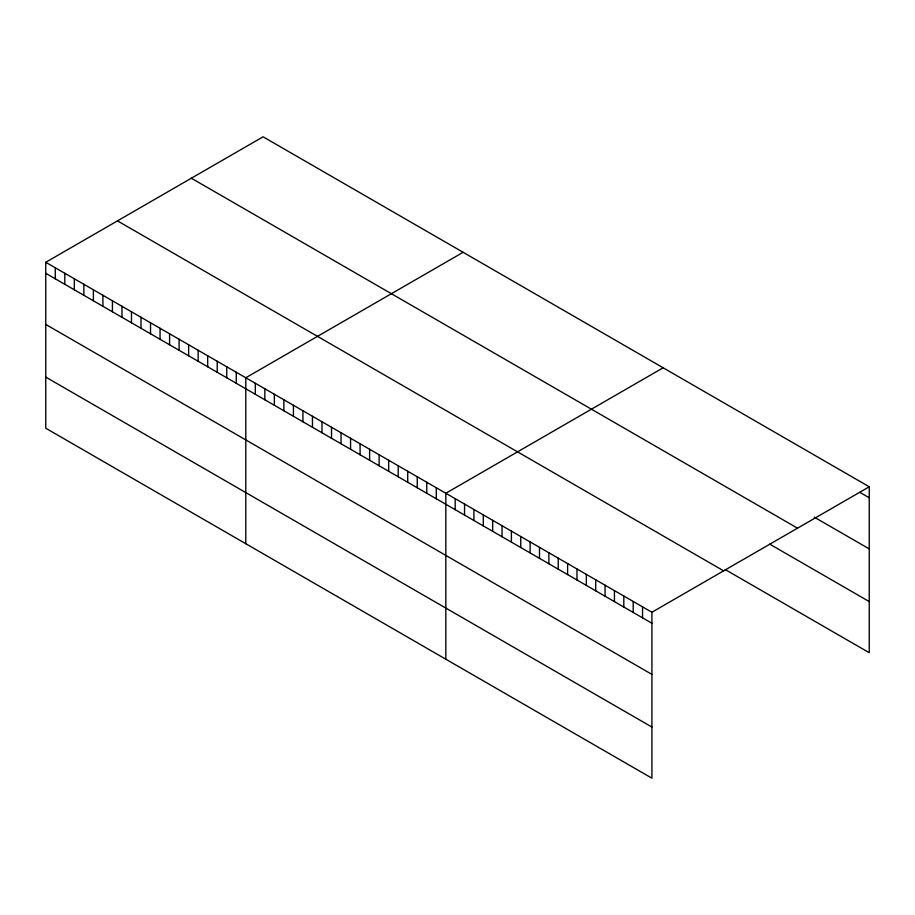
<?xml version="1.0" encoding="UTF-8"?>
<svg xmlns="http://www.w3.org/2000/svg" width="915" height="915" viewBox="0 0 915 915"><rect width="100%" height="100%" fill="white"/><g stroke="black" fill="none" stroke-linecap="round" stroke-linejoin="round"><path stroke-width="1.37" d="M45.75 262.285L651.915 612.249L651.915 778.196L45.75 428.22L45.75 262.285L263.085 136.804L869.25 486.78L869.25 652.715L725.218 569.565M463.116 252.3L245.78 377.769L245.78 543.716M663.158 367.784L445.822 493.265L445.822 659.2M651.915 612.249L869.25 486.78M859.883 492.373L869.25 497.783M814.213 517.135L869.25 548.909M191.361 178.219L797.525 528.184M769.709 544.128L869.25 601.59M117.475 220.881L723.639 570.846M45.75 273.288L651.915 623.252M45.75 324.425L651.915 674.389M45.75 377.094L651.915 727.059M642.547 606.839L642.547 617.854M633.18 601.43L633.18 612.444M623.813 596.02L623.813 607.034M614.445 590.621L614.445 601.624M605.078 585.211L605.078 596.214M595.711 579.801L595.711 590.804M586.343 574.391L586.343 585.394M576.976 568.981L576.976 579.984M567.609 563.571L567.609 574.586M558.241 558.161L558.241 569.176M548.874 552.751L548.874 563.766M539.495 547.353L539.495 558.356M530.128 541.943L530.128 552.946M520.761 536.533L520.761 547.536M511.394 531.123L511.394 542.126M502.026 525.713L502.026 536.716M492.659 520.303L492.659 531.306M483.292 514.893L483.292 525.908M473.924 509.483L473.924 520.498M464.557 504.074L464.557 515.088M455.19 498.675L455.19 509.678M436.295 487.764L436.295 498.767M426.767 482.262L426.767 493.265M417.24 476.761L417.24 487.775M407.724 471.259L407.724 482.274M398.197 465.769L398.197 476.772M388.669 460.268L388.669 471.271M379.142 454.766L379.142 465.769M369.614 449.265L369.614 460.268M360.087 443.764L360.087 454.778M350.571 438.262L350.571 449.276M341.043 432.772L341.043 443.775M331.516 427.271L331.516 438.274M321.988 421.769L321.988 432.772M312.461 416.268L312.461 427.271M302.934 410.766L302.934 421.781M293.418 405.265L293.418 416.279M283.89 399.775L283.89 410.778M274.363 394.274L274.363 405.276M264.835 388.772L264.835 399.775M255.308 383.271L255.308 394.274M236.264 372.268L236.264 383.282M226.737 366.778L226.737 377.781M217.21 361.276L217.21 372.279M207.682 355.775L207.682 366.778M198.155 350.273L198.155 361.288M188.627 344.772L188.627 355.786M179.111 339.271L179.111 350.285M169.584 333.781L169.584 344.783M160.056 328.279L160.056 339.282M150.529 322.778L150.529 333.781M141.001 317.276L141.001 328.291M131.474 311.775L131.474 322.789M121.958 306.273L121.958 317.288M112.431 300.783L112.431 311.786M102.903 295.282L102.903 306.285M93.376 289.781L93.376 300.783M83.848 284.279L83.848 295.293M74.321 278.778L74.321 289.792M64.805 273.288L64.805 284.291M55.277 267.786L55.277 278.789"/></g></svg>
